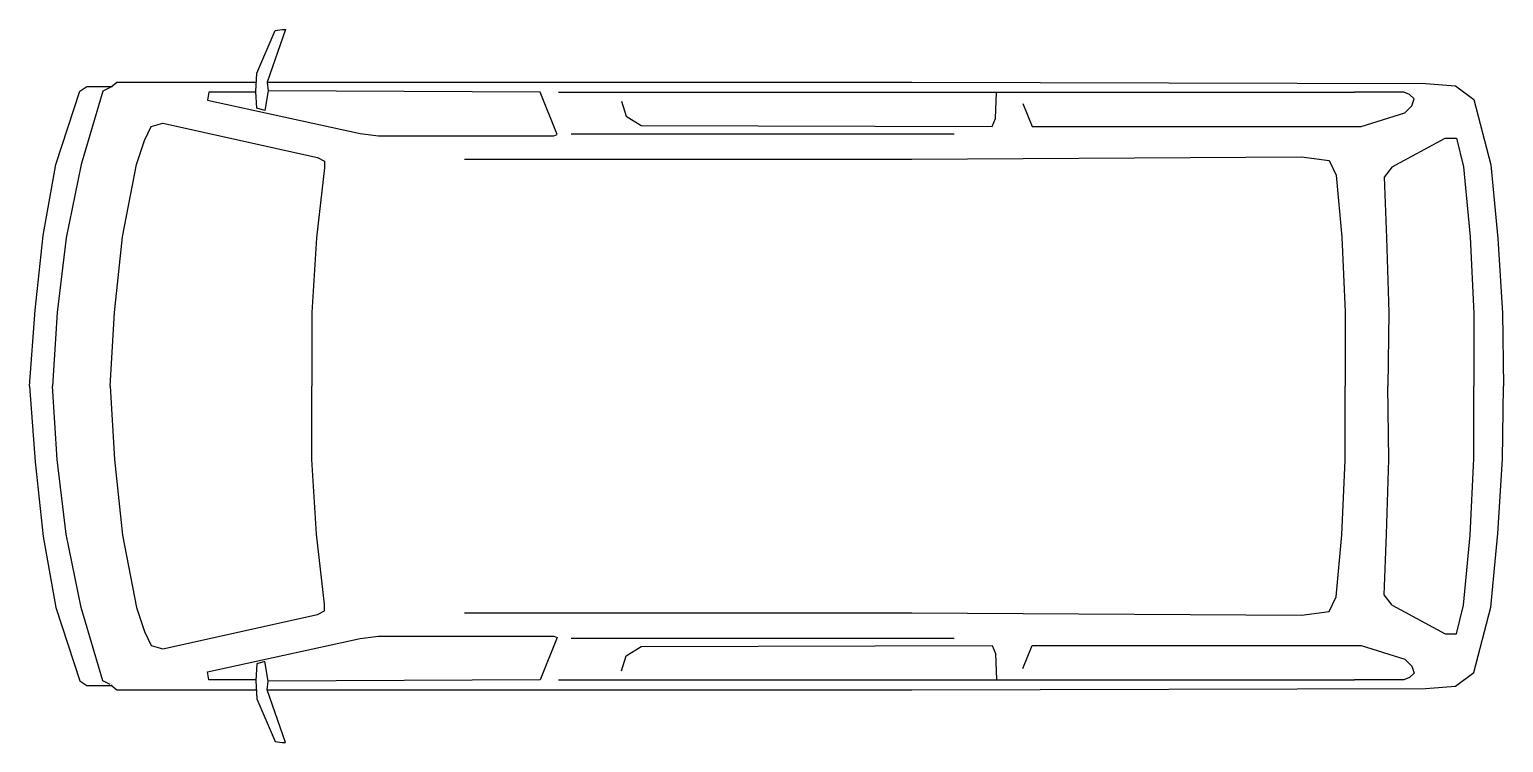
# Model space of a CAD drawing. Extents: x 31490 to 35505, y 72189 to 74130.
import ezdxf

# ---------------------------------------------------------------- set-up
doc = ezdxf.new("R2010")
doc.units = 0
doc.header["$LTSCALE"] = 32258
doc.header["$MEASUREMENT"] = 0
doc.layers.get('0').update_dxf_attribs({"linetype": 'CONTINUOUS'})

msp = doc.modelspace()

# ---------------------------------------------------------------- linework, layer by layer
at = {"linetype": 'CONTINUOUS'}
for p, q in [((32930.826, 73959.265), (35098.882, 73959.265)), ((34121.07, 73887.413), (34124.194, 73959.265)), ((32965.19, 73845.36), (34008.606, 73845.36)), ((32674.658, 73776.632), (33893.018, 73776.632)), ((32674.658, 72541.898), (33893.018, 72541.898)), ((32965.19, 72473.17), (34008.606, 72473.17)), ((34121.07, 72431.117), (34124.194, 72359.265)), ((32930.826, 72359.265), (35098.882, 72359.265))]:
    msp.add_line(p, q, dxfattribs=at)
at = {"linetype": 'CONTINUOUS', "flags": 128}
for points in [[(32106.09, 73960.948), (32109.214, 74010.932), (32159.198, 74126.52), (32177.942, 74129.644), (32187.314, 74129.644), (32137.33, 73985.94), (33893.018, 73985.94)], [(31489.908, 73159.265), (31505.528, 73365.449), (31527.396, 73568.509), (31561.76, 73762.197), (31627.364, 73962.133), (31646.108, 73974.629), (31714.836, 73974.629), (31712.466, 73973.444)], [(31709.966, 73972.194), (31689.844, 73962.133), (31630.488, 73762.197), (31589.876, 73562.261), (31564.884, 73359.201), (31552.388, 73159.265)], [(31712.466, 73973.444), (31728.086, 73985.94), (32106.09, 73985.94)], [(32106.09, 73959.265), (31978.006, 73959.265), (31974.882, 73937.397), (32390.374, 73846.801), (32440.358, 73840.553), (32918.33, 73840.553), (32927.702, 73843.677), (32880.842, 73959.265), (32140.454, 73962.389)], [(32137.33, 73985.94), (32140.454, 73962.389), (32131.082, 73909.281), (32109.214, 73915.529), (32106.09, 73960.948)], [(33893.018, 73985.94), (35292.57, 73982.816), (35373.794, 73976.568)], [(35117.626, 73865.545), (35236.338, 73903.033), (35255.082, 73921.777), (35261.33, 73940.521), (35248.834, 73953.017), (35233.214, 73959.265), (35098.882, 73959.265)], [(35373.794, 73976.568), (35423.778, 73939.08), (35470.638, 73761.012), (35489.382, 73561.076), (35501.878, 73358.016), (35505.002, 73159.265)], [(33102.646, 73934.273), (33115.142, 73893.661), (33155.754, 73868.669)], [(34196.046, 73928.025), (34221.038, 73865.545), (35117.626, 73865.545)], [(33155.754, 73868.669), (34111.698, 73865.545), (34121.07, 73887.413)], [(31709.342, 73159.265), (31721.838, 73359.265), (31743.706, 73565.449), (31781.194, 73762.261), (31803.062, 73827.865), (31821.806, 73865.353), (31853.046, 73874.725), (32274.786, 73781.005), (32293.53, 73771.633), (32293.53, 73752.889), (32271.662, 73562.325), (32259.166, 73359.265), (32259.166, 73159.265)], [(35201.974, 73756.205), (35345.678, 73834.305), (35376.918, 73834.305), (35395.662, 73756.205), (35414.406, 73565.641), (35423.778, 73356.333), (35423.778, 73159.265)], [(33893.018, 73776.632), (34955.178, 73782.88), (35030.154, 73773.508), (35048.898, 73732.896), (35064.518, 73564.2), (35073.89, 73361.14), (35073.89, 73159.265)], [(35201.974, 73756.205), (35180.106, 73728.089), (35186.354, 73562.517), (35192.602, 73359.457), (35189.478, 73159.265)], [(31489.908, 73159.265), (31505.528, 72953.081), (31527.396, 72750.021), (31561.76, 72556.333), (31627.364, 72356.397), (31646.108, 72343.901), (31714.836, 72343.901), (31712.466, 72345.086)], [(31709.966, 72346.336), (31689.844, 72356.397), (31630.488, 72556.333), (31589.876, 72756.269), (31564.884, 72959.329), (31552.388, 73159.265)], [(31709.342, 73159.265), (31721.838, 72959.265), (31743.706, 72753.081), (31781.194, 72556.269), (31803.062, 72490.665), (31821.806, 72453.177), (31853.046, 72443.805), (32274.786, 72537.525), (32293.53, 72546.897), (32293.53, 72565.641), (32271.662, 72756.205), (32259.166, 72959.265), (32259.166, 73159.265)], [(33893.018, 72541.898), (34955.178, 72535.65), (35030.154, 72545.022), (35048.898, 72585.634), (35064.518, 72754.33), (35073.89, 72957.39), (35073.89, 73159.265)], [(35201.974, 72562.325), (35180.106, 72590.441), (35186.354, 72756.013), (35192.602, 72959.073), (35189.478, 73159.265)], [(35201.974, 72562.325), (35345.678, 72484.225), (35376.918, 72484.225), (35395.662, 72562.325), (35414.406, 72752.889), (35423.778, 72962.197), (35423.778, 73159.265)], [(35373.794, 72341.962), (35423.778, 72379.45), (35470.638, 72557.518), (35489.382, 72757.454), (35501.878, 72960.514), (35505.002, 73159.265)], [(32106.09, 72359.265), (31978.006, 72359.265), (31974.882, 72381.133), (32390.374, 72471.729), (32440.358, 72477.977), (32918.33, 72477.977), (32927.702, 72474.853), (32880.842, 72359.265), (32140.454, 72356.141)], [(33102.646, 72384.257), (33115.142, 72424.869), (33155.754, 72449.861)], [(33155.754, 72449.861), (34111.698, 72452.985), (34121.07, 72431.117)], [(34196.046, 72390.505), (34221.038, 72452.985), (35117.626, 72452.985)], [(35117.626, 72452.985), (35236.338, 72415.497), (35255.082, 72396.753), (35261.33, 72378.009), (35248.834, 72365.513), (35233.214, 72359.265), (35098.882, 72359.265)], [(32137.33, 72332.59), (32140.454, 72356.141), (32131.082, 72409.249), (32109.214, 72403.001), (32106.09, 72357.582)], [(32106.09, 72357.582), (32109.214, 72307.598), (32159.198, 72192.01), (32177.942, 72188.886), (32187.314, 72188.886), (32137.33, 72332.59), (33893.018, 72332.59)], [(31712.466, 72345.086), (31728.086, 72332.59), (32106.09, 72332.59)], [(33893.018, 72332.59), (35292.57, 72335.714), (35373.794, 72341.962)]]:
    msp.add_lwpolyline(points, dxfattribs=at)

doc.saveas('drawing.dxf')
